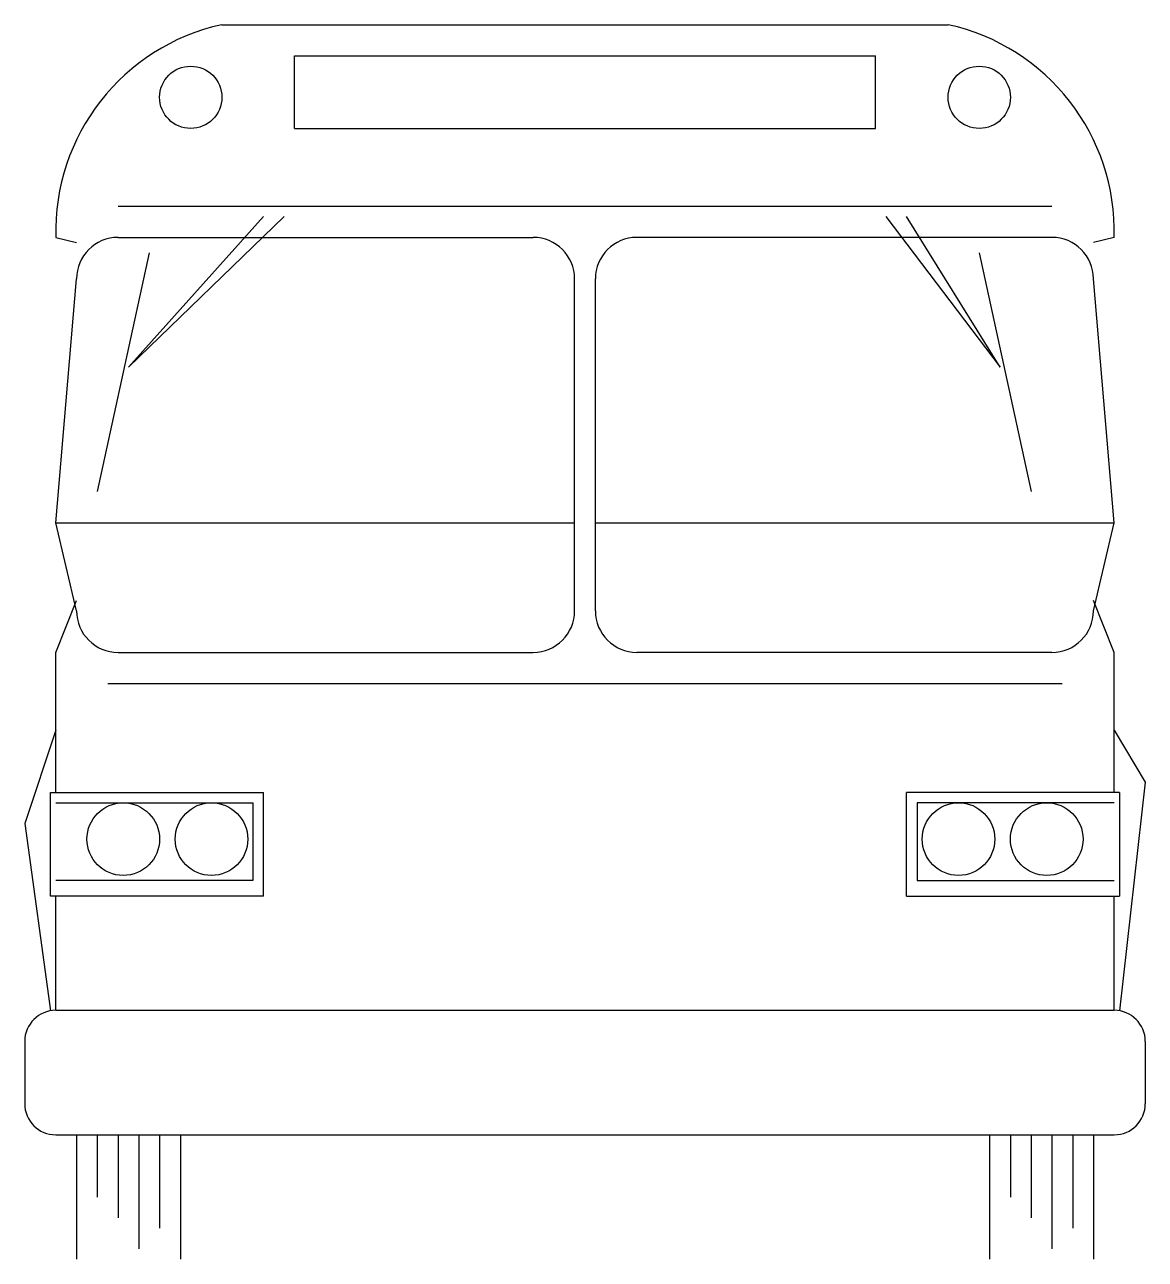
# Model space of a CAD drawing. Extents: x 0 to 2.74, y 0 to 3.02.
import ezdxf

# ---------------------------------------------------------------- set-up
doc = ezdxf.new("R2010")
doc.units = 0
doc.header["$LTSCALE"] = 1.2
doc.header["$MEASUREMENT"] = 0
doc.layers.get('0').update_dxf_attribs({"color": 3, "linetype": 'CONTINUOUS'})
doc.layers.add('CAR_DTL', color=3, linetype='CONTINUOUS')

msp = doc.modelspace()

# ---------------------------------------------------------------- linework, layer by layer
for p, q in [((0.4826, 3.0226), (2.2606, 3.0226)), ((0.0762, 2.5019), (0.127, 2.4892)), ((0.2286, 2.5019), (1.2446, 2.5019)), ((2.5146, 2.5019), (1.4986, 2.5019)), ((2.667, 2.5019), (2.6162, 2.4892)), ((0.0762, 1.8034), (0.127, 2.4003)), ((1.3462, 1.5875), (1.3462, 2.4003)), ((1.397, 1.5875), (1.397, 2.4003)), ((2.667, 1.8034), (2.6162, 2.4003)), ((0.127, 1.5875), (0.0762, 1.8034)), ((0.0762, 1.8034), (1.3462, 1.8034)), ((1.397, 1.8034), (2.667, 1.8034)), ((2.6162, 1.5875), (2.667, 1.8034)), ((0.0762, 1.4859), (0.127, 1.6129)), ((2.667, 1.4859), (2.6162, 1.6129)), ((0.0762, 1.143), (0.0762, 1.4859)), ((0.2286, 1.4859), (1.2446, 1.4859)), ((2.5146, 1.4859), (1.4986, 1.4859)), ((2.667, 1.143), (2.667, 1.4859)), ((0.2032, 1.4097), (2.54, 1.4097)), ((0.0635, 0.889), (0.0635, 1.143)), ((0.0635, 1.143), (0.5842, 1.143)), ((0.5842, 0.889), (0.5842, 1.143)), ((2.6797, 1.143), (2.159, 1.143)), ((2.159, 0.889), (2.159, 1.143)), ((2.6797, 1.143), (2.6797, 0.889)), ((0.0762, 1.1176), (0.5588, 1.1176)), ((0.5588, 1.1176), (0.5588, 0.9271)), ((2.667, 1.1176), (2.1844, 1.1176)), ((2.1844, 1.1176), (2.1844, 0.9271)), ((0.5588, 0.9271), (0.0762, 0.9271)), ((2.1844, 0.9271), (2.667, 0.9271)), ((0.5842, 0.889), (0.0635, 0.889)), ((0.0762, 0.6096), (0.0762, 0.889)), ((2.159, 0.889), (2.6797, 0.889)), ((2.667, 0.6096), (2.667, 0.889)), ((0.0762, 0.6096), (2.667, 0.6096)), ((0, 0.5334), (0, 0.381)), ((2.7432, 0.5334), (2.7432, 0.381)), ((0.0762, 0.3048), (2.667, 0.3048)), ((0.127, 0.3048), (0.127, 0)), ((0.381, 0.3048), (0.381, 0)), ((2.3622, 0.3048), (2.3622, 0)), ((2.6162, 0.3048), (2.6162, 0))]:
    msp.add_line(p, q)
for centre in [(0.2413, 1.0287), (0.4572, 1.0287), (2.286, 1.0287), (2.5019, 1.0287)]:
    msp.add_circle(centre, 0.0889)
for centre, radius, start, end in [((2.1495, 2.517), 0.5177, 358.3315, 77.6117), ((0.5937, 2.517), 0.5177, 102.3883, 181.6685), ((0.2286, 2.4003), 0.1016, 90, 180), ((1.2446, 2.4003), 0.1016, 0, 90), ((1.4986, 2.4003), 0.1016, 90, 180), ((2.5146, 2.4003), 0.1016, 0, 90), ((0.2286, 1.5875), 0.1016, 180, 270), ((1.2446, 1.5875), 0.1016, 270, 0), ((1.4986, 1.5875), 0.1016, 180, 270), ((2.5146, 1.5875), 0.1016, 270, 0), ((0.0762, 0.5334), 0.0762, 90, 180), ((2.667, 0.5334), 0.0762, 0, 90), ((0.0762, 0.381), 0.0762, 180, 270), ((2.667, 0.381), 0.0762, 270, 0)]:
    msp.add_arc(centre, radius, start, end)
at = {"layer": 'CAR_DTL'}
for p, q in [((0.6604, 2.7686), (0.6604, 2.9464)), ((0.6604, 2.9464), (2.0828, 2.9464)), ((2.0828, 2.7686), (2.0828, 2.9464)), ((0.6604, 2.7686), (2.0828, 2.7686)), ((0.2286, 2.5781), (2.5146, 2.5781)), ((0.635, 2.5527), (0.254, 2.1844)), ((0.254, 2.1844), (0.5842, 2.5527)), ((2.1082, 2.5527), (2.3876, 2.1844)), ((2.3876, 2.1844), (2.159, 2.5527)), ((0.3048, 2.4638), (0.1778, 1.8796)), ((2.3368, 2.4638), (2.4638, 1.8796)), ((0.0762, 1.2954), (0, 1.0668)), ((2.667, 1.2954), (2.7432, 1.1684)), ((2.7432, 1.1684), (2.68, 0.6085)), ((0, 1.0668), (0.0632, 0.6085)), ((0.1778, 0.3048), (0.1778, 0.1524)), ((0.2286, 0.3048), (0.2286, 0.1016)), ((0.2794, 0.3048), (0.2794, 0.0254)), ((0.3302, 0.3048), (0.3302, 0.0762)), ((2.413, 0.3048), (2.413, 0.1524)), ((2.4638, 0.3048), (2.4638, 0.1016)), ((2.5146, 0.3048), (2.5146, 0.0254)), ((2.5654, 0.3048), (2.5654, 0.0762))]:
    msp.add_line(p, q, dxfattribs=at)
for centre in [(0.4064, 2.8448), (2.3368, 2.8448)]:
    msp.add_circle(centre, 0.0762, dxfattribs=at)

doc.saveas('drawing.dxf')
